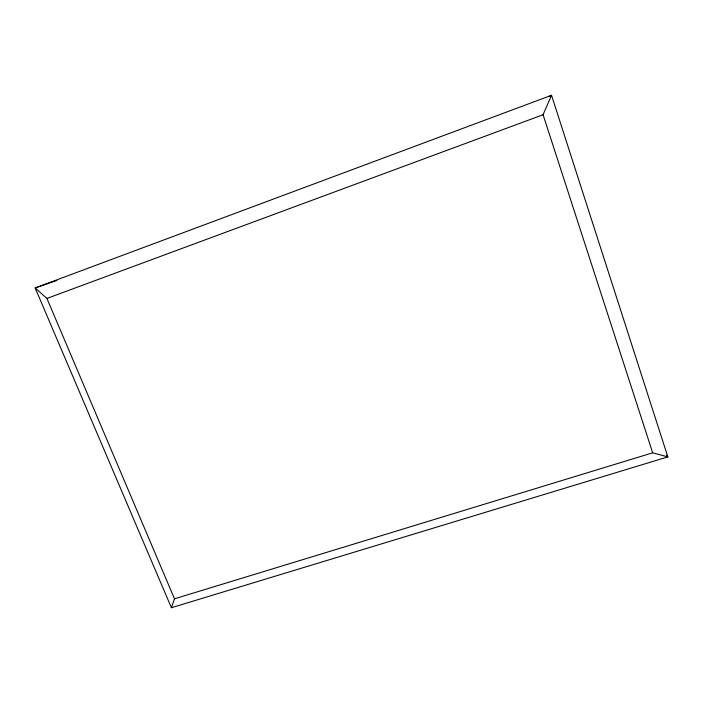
<?xml version="1.0" encoding="UTF-8"?>
<svg xmlns="http://www.w3.org/2000/svg" width="703" height="703" viewBox="0 0 703 703"><rect width="100%" height="100%" fill="white"/><g stroke="black" fill="none" stroke-linecap="round" stroke-linejoin="round"><path stroke-width="1.05" d="M171.391 607.717L174.493 598.807L46.916 298.45L35.15 287.958L551.539 95.283L667.85 456.897L171.391 607.717L35.15 287.958L56.899 280.453M666.629 455.087L667.85 456.897L652.683 452.82L543.076 114.738L551.539 95.283L548.7 96.698M46.916 298.45L543.076 114.738M174.493 598.807L652.683 452.82"/></g></svg>
